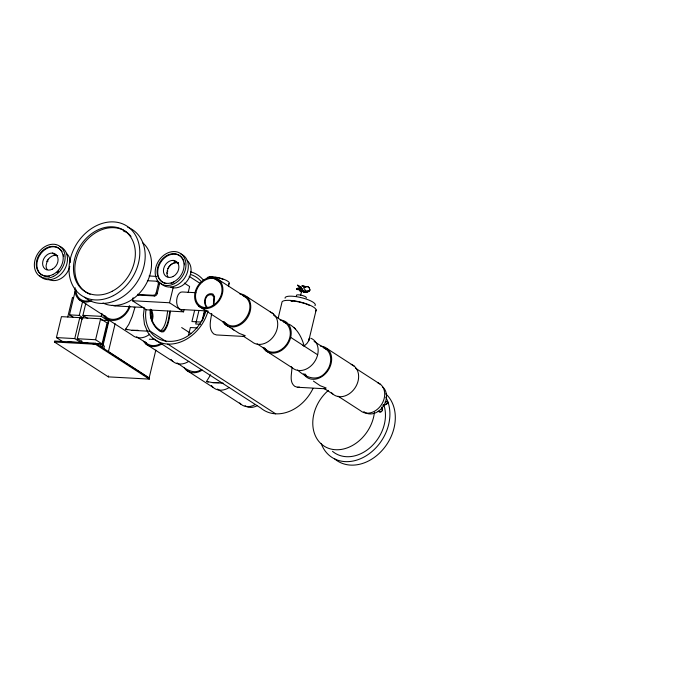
<?xml version="1.0" encoding="UTF-8"?>
<svg xmlns="http://www.w3.org/2000/svg" width="687" height="687" viewBox="0 0 687 687"><rect width="100%" height="100%" fill="white"/><g stroke="black" fill="none" stroke-linecap="round" stroke-linejoin="round"><path stroke-width="1.03" d="M150.341 309.202C149.07 317.978 153.527 328.206 161.711 331.958L163.721 331.701C168.676 326.325 169.234 318.107 170.445 311.134M150.874 309.708C149.757 317.875 153.751 327.459 161.454 330.902L163.343 330.662C168.152 325.672 168.676 317.901 169.801 311.314M213.374 304.873L213.803 297.282L212.369 295.015C205.456 292.774 203.026 303.225 207.276 307.355M213.915 305.217L214.576 296.629L212.953 294.062C205.001 291.503 202.098 303.319 207.156 308.042M378.185 411.195L378.185 411.17A3.246 3.134 4 0 0 378.932 411.599A3.487 3.366 4 0 0 380.392 411.865A2.25 2.173 4 0 0 381.525 411.47L381.62 411.401M378.932 411.599L378.932 411.625A3.487 3.366 4 0 0 380.383 411.899A2.25 2.173 4 0 0 381.534 411.436A1.949 1.881 4 0 0 382.247 410.388L382.247 410.354A6.32 6.106 4 0 0 382.118 408.567A9.275 8.965 4 0 1 381.774 407.056M382.109 408.602L382.118 408.567A6.32 6.106 4 0 1 382.247 410.388M167.671 311.202C166.537 317.798 166.065 325.638 161.059 330.541L159.169 330.782M291.906 368.447C291.7 374.363 289.201 381.912 294.646 386.274L297.359 387.253L324.899 388.765L326.145 387.992L320.151 385.69L313.418 381.079M144.304 307.913L143.385 315.316L144.468 324.298L147.731 332.139A38.841 30.468 -57.1 0 0 179.822 342.272A38.841 30.468 -57.1 0 0 208.024 311.194M167.929 276.818A9.06 7.11 -57.1 0 1 166.915 272.894L167.971 268.48A9.06 7.11 -57.1 0 1 178.56 262.958A9.06 7.11 -57.1 0 0 169.191 266.547L167.946 268.557M302.727 345.295L304.161 346.076L307.072 343.294L308.789 340.649L309.21 338.322M54.436 341.997L54.668 341.027L95.596 343.26L149.534 378.133L149.302 379.104L108.366 376.871L54.436 341.997L95.364 344.239L149.302 379.104M62.895 341.774L56.42 337.583L61.452 316.647L100.62 318.785L107.095 322.967L102.062 343.912L95.596 339.73L77.262 338.725L82.285 317.78M67.764 316.973L72.461 297.394L73.002 297.737M73.251 317.308L69.473 314.869L75.089 291.494M83.548 315.814L83.058 317.849L79.28 315.402L82.698 301.172M81.701 340.778L81.229 342.77L74.754 338.588L79.786 317.643L82.208 319.215M87.773 318.485L82.921 315.35L85.789 303.379M95.596 339.73L100.62 318.785M101.616 320.202L107.722 320.537L101.255 316.355L101.968 313.358M95.364 344.239L95.596 343.26M100.585 346.488L101.169 344.05L92.771 343.594M101.934 347.356L108.692 319.215M102.475 347.708L109.242 319.532M103.823 348.584L104.407 346.145L103.059 345.269M155.829 350.095L149.105 378.108L108.383 351.787L115.115 323.766M108.366 376.871L108.606 375.901M184.03 309.803L183.549 311.829L146.451 309.803L132.428 300.734L133.158 297.694M137.494 294.397A2.593 2.035 -57.1 0 0 137.761 294.431L153.416 295.29A2.593 2.035 -57.1 0 0 156.138 292.971L158.345 283.774A2.593 2.035 -57.1 0 0 156.799 281.223L147.404 280.717M137.46 294.311A2.593 2.035 -57.1 0 0 138.8 295.101L154.455 295.96A2.593 2.035 -57.1 0 0 157.168 293.641L159.375 284.444A2.593 2.035 -57.1 0 0 157.83 281.893L156.799 281.223M183.549 311.829L169.526 302.761L173.176 287.57M188.169 292.585L189.629 286.505L184.365 283.104M188.461 335.496L190.376 327.519L197.504 327.914M194.619 310.378L191.931 321.559L200.759 322.048M198.929 310.576L195.709 324.006L200.613 324.273M201.978 321.087L204.666 309.897M202.845 319.455L205.07 310.18M228.453 286.651L229.209 283.525M278.201 318.012L281.885 302.666A17.604 4.466 13.5 0 1 300.571 302.1A17.604 4.466 13.5 0 1 315.754 311.065M300.588 295.384L301.756 290.515M308.789 340.649L316.157 309.966M211.725 313.461C210.763 320.039 207.955 328.833 213.743 333.968L216.448 334.947L243.997 336.458L245.242 335.685L239.248 333.384L225.035 324.358M57.734 255.633A9.06 7.11 -57.1 0 0 47.145 261.163L46.089 265.577A9.06 7.11 -57.1 0 0 47.102 269.502M129.396 305.621C127.104 315.093 114.969 323.68 106.047 316.999L79.082 299.566M304.753 286.814L303.998 286.316M151.861 320.872C153.794 317.403 152.961 313.143 151.406 309.691M210.591 374.827L206.521 381.457L208.195 382.101M48.365 259.231L47.12 261.24L47.755 261.653M303.448 287.733L304.453 287.458A9.275 5.968 38.4 0 0 305.801 286.865A6.32 4.07 38.4 0 1 307.089 286.505A1.949 1.254 38.4 0 1 308.162 286.857L308.265 286.926A2.25 1.443 38.4 0 1 309.15 287.759A3.487 2.241 38.4 0 1 309.605 289.012A3.246 2.087 38.4 0 1 309.554 290.069A3.924 2.525 38.4 0 1 309.038 290.695L309.09 290.635A3.924 2.525 38.4 0 0 309.605 290.008A3.246 2.087 38.4 0 0 309.657 288.944L309.605 289.012M304.453 287.458L304.401 287.527A9.275 5.968 38.4 0 0 305.749 286.934A6.32 4.07 38.4 0 1 307.037 286.573A1.949 1.254 38.4 0 1 308.214 286.986A2.25 1.443 38.4 0 1 309.098 287.827L309.15 287.759M304.049 288.454L305.784 290.859A2.241 1.443 38.4 0 0 306.72 291.176L307.08 291.159A2.748 1.769 38.4 0 0 308.042 291.116L308.137 291.082A8.347 5.367 38.4 0 0 308.824 290.79A8.527 5.487 38.4 0 0 309.09 290.635M305.801 286.865L305.749 286.934A2.018 0.515 13.5 0 0 305.595 286.737L304.976 286.385A2.018 0.515 13.5 0 0 303.019 285.878L302.211 285.861A2.018 0.515 13.5 0 0 301.954 286.324M305.346 290.601L305.784 290.859M307.08 291.159L307.029 291.228A2.748 1.769 38.4 0 0 307.991 291.185L308.137 291.082M127.293 329.794L125.618 329.15L128.821 324.367L132.222 316.424L134.927 307.458L134.068 307.407M298.132 285.775L297.926 285.569M298.922 286.032L298.991 285.947A9.275 0.919 40.1 0 0 300.494 287.08L301.456 287.776L300.425 287.166A9.275 0.919 40.1 0 1 298.922 286.032A6.32 0.627 40.1 0 0 297.686 285.131L297.686 285.131M300.004 287.415L299.154 286.702M300.253 287.75L300.399 287.733A8.527 0.85 40.1 0 0 300.708 287.965L300.734 287.99A8.347 0.833 40.1 0 0 301.49 288.557L302.838 289.33L301.61 288.78M300.331 287.819A8.527 0.85 40.1 0 0 300.631 288.051L300.666 288.076A8.347 0.833 40.1 0 0 301.421 288.643L301.49 288.557M150.419 317.901L152.128 316.733M308.849 290.773L308.772 290.859A8.347 5.367 38.4 0 1 308.085 291.151M200.595 370.053C191.991 375.188 183.884 367.253 177.066 362.908M115.794 305.681L112.247 305.337M384.437 404.926A8.347 4.302 -21.3 0 1 383.415 405.141L383.252 405.072A2.748 1.417 -21.3 0 1 383.002 405.107M297.617 289.579L297.694 289.485A2.748 0.601 -5.8 0 0 298.63 289.57L298.948 289.57A2.233 0.489 -5.8 0 0 299.97 289.536L300.485 289.596L299.979 289.648A2.233 0.489 -5.8 0 1 298.957 289.682L298.639 289.674A2.748 0.601 -5.8 0 1 297.703 289.596L297.617 289.579A8.347 1.829 -5.8 0 1 297.042 289.433L297.024 289.425A8.527 1.872 -5.8 0 1 296.827 289.364A3.924 0.859 -5.8 0 1 296.526 289.124L296.509 289.012A3.246 0.713 -5.8 0 1 296.801 288.66A3.487 0.764 -5.8 0 1 297.677 288.317A2.25 0.489 -5.8 0 1 298.811 288.111L299.781 288.162M296.801 288.66L296.81 288.772A3.487 0.764 -5.8 0 1 297.686 288.428A2.25 0.489 -5.8 0 1 298.828 288.222L299.669 288.162M297.359 387.253L299.498 387.125M302.211 285.861L303.019 285.878M125.618 329.15L131.878 330.327L137.984 330.292M206.521 381.457L212.781 382.633L218.887 382.599M302.194 290.841C301.043 291.795 306.368 292.078 301.069 290.197M149.105 275.985L156.524 276.397M300.15 291.082L301.799 291.176M195.932 292.714L182.356 291.975A8.802 4.981 -86.9 0 0 176.679 300.021A8.802 4.981 -86.9 0 0 180.887 309.502L207.878 310.979M132.428 300.734L169.526 302.761M113.699 305.835L143.798 307.475M82.921 315.35L101.255 316.355M69.473 314.869L79.28 315.402M131.878 330.327L150.316 331.28L166.469 341.714M149.319 339.206L155.58 339.55M56.42 337.583L74.754 338.588M67.987 342.049L76.137 342.495M80.714 342.744L88.056 343.148M92.9 343.414L102.749 343.947M68.64 342.272L71.783 342.444M81.229 342.959L84.381 343.131M92.728 343.723L94.78 343.835M212.781 382.633L223.378 383.209M304.255 291.992L304.152 291.975A2.748 1.434 -18.1 0 1 303.414 291.623L303.448 291.709A2.748 1.434 -18.1 0 0 304.178 292.061L304.255 291.992A8.347 4.362 -18.1 0 0 305.122 292.121L305.183 292.215A8.527 4.457 -18.1 0 0 305.543 292.25A3.924 2.052 -18.1 0 0 306.711 292.164A3.246 1.7 -18.1 0 0 308.12 291.7A3.487 1.821 -18.1 0 0 309.287 290.97A2.25 1.176 -18.1 0 0 309.743 290.249L309.725 290.094A2.25 1.176 -18.1 0 1 309.262 290.884A3.487 1.821 -18.1 0 1 308.094 291.614A3.246 1.7 -18.1 0 1 306.685 292.069L306.711 292.164M303.92 286.616L304.384 286.788M324.899 388.765L324.006 388.344L332.912 394.098M242.872 295.547C261.756 304.916 238.252 337.721 223.996 321.559M283.327 321.705C289.339 324.152 291.314 331.435 289.828 337.308A16.574 13.001 -57.1 0 1 278.398 351.074A16.574 13.001 -57.1 0 1 264.366 347.785M323.783 347.854C332.869 351.83 332.096 364.471 326.574 371.16C318.467 382.461 306.282 378.099 297.583 370.027M289.201 324.255C297.316 328.618 301.868 337.472 304.161 346.076M303.182 291.571L304.229 292.241M246.418 296.466L273.392 313.899M327.321 348.773L354.294 366.205M218.827 279.849A16.574 13.001 -57.1 0 1 212.343 306.849A16.574 13.001 -57.1 0 1 195.117 292.233A16.574 13.001 -57.1 0 1 218.827 279.849L245.791 297.282M273.658 315.299L286.247 323.44M314.114 341.456L326.694 349.589M355.462 368.189L380.632 384.462M212.506 277.385L220.596 282.623M209.844 276.792L212.274 278.364M173.21 260.39L176.679 262.64M290.678 337.36L317.643 354.793M189.123 276.294L200.552 283.679M167.19 270.669L167.817 271.125M166.915 272.894L167.551 273.306M198.698 306.101L227.328 324.608M257.127 343.878L266.118 349.692M338.03 396.184L360.503 410.714A16.574 13.001 -57.1 0 0 381.74 404.239A16.574 13.001 -57.1 0 0 377.713 382.728M243.104 336.037L252.009 341.791A17.604 13.817 -57.1 0 0 274.568 334.913A17.604 13.817 -57.1 0 0 270.292 312.053M265.491 350.507L292.456 367.949M158.345 283.774L159.375 284.444M156.138 292.971L157.168 293.641M153.416 295.29L154.455 295.96M137.761 294.431L138.8 295.101M181.677 327.562L190.849 333.496M52.384 253.074L56.566 255.779M152.411 319.266L151.87 318.914L152.076 314.663L150.754 310.275M47.145 261.163L47.781 261.575M167.774 344.075L275.65 413.823M152.961 338.305L260.837 408.052A38.841 30.468 -57.1 0 0 313.032 388.43M136.619 336.759L146.503 343.148M217.521 389.065L240.888 404.179M105.42 317.815L132.393 335.256A17.604 13.817 -57.1 0 0 149.835 334.14M145.876 343.972L172.841 361.405M186.323 370.121L213.296 387.562M101.169 344.05L102.518 344.926M77.262 338.725L83.728 342.907M300.245 287.604L299.772 287.364M232.515 328.772L233.941 330.112M293.856 327.381L295.384 328.875M297.995 285.792L297.565 285.199M387.734 402.032L387.7 401.947A1.949 1.005 -21.3 0 0 386.875 401.62A6.32 3.263 -21.3 0 0 385.158 401.869L385.192 401.955A6.32 3.263 -21.3 0 1 386.91 401.706A1.949 1.005 -21.3 0 1 387.691 401.981L387.734 402.032A2.25 1.159 -21.3 0 1 387.829 402.668A3.487 1.795 -21.3 0 1 387.176 403.561A3.246 1.675 -21.3 0 1 386.051 404.351A3.924 2.018 -21.3 0 1 384.875 404.815A8.527 4.397 -21.3 0 1 384.48 404.918L384.402 404.841A8.347 4.302 -21.3 0 1 383.38 405.047L383.415 405.141M304.899 373.865L306.574 375.841M104.939 315.685L106.047 316.999M387.829 402.668L387.794 402.582A3.487 1.795 -21.3 0 1 387.142 403.467A3.246 1.675 -21.3 0 1 386.017 404.265A3.924 2.018 -21.3 0 1 384.84 404.729L384.875 404.815M305.543 292.25L305.509 292.155A8.527 4.457 -18.1 0 1 305.157 292.13M296.509 289.012A3.924 0.859 -5.8 0 0 296.818 289.253L296.827 289.364M190.402 274.431A36.248 28.442 -57.1 0 1 201.806 282.228M206.143 310.163A36.248 28.442 -57.1 0 1 191.862 332.809C180.252 343.698 158.688 345.552 149.654 330.499A36.248 28.442 -57.1 0 1 145.953 309.88M190.411 271.786A38.841 30.468 -57.1 0 1 203.618 280.425M160.148 343.895A16.574 13.001 -57.1 0 1 145.292 341.937M89.07 300.734A15.535 12.186 -57.1 0 1 75.879 289.545M91.826 300.743A16.574 13.001 -57.1 0 1 75.132 287.733M254.533 404.918A16.574 13.001 -57.1 0 1 239.677 402.96M130.118 306.393A17.604 13.817 -57.1 0 1 117.202 319.747A17.604 13.817 -57.1 0 1 103.05 315.024M188.839 361.328A17.604 13.817 -57.1 0 1 170.986 359.387M161.866 343.886A17.604 13.817 -57.1 0 1 143.506 341.173M202.321 370.044A17.604 13.817 -57.1 0 1 183.953 367.33M229.286 387.477A17.604 13.817 -57.1 0 1 211.433 385.536M351.194 364.359A17.604 13.817 -57.1 0 1 354.844 388.189A17.604 13.817 -57.1 0 1 331.623 392.809M320.606 346.154A17.604 13.817 -57.1 0 1 328.506 369.786A17.604 13.817 -57.1 0 1 303.568 373.865M310.739 338.21A17.604 13.817 -57.1 0 1 314.388 362.032A17.604 13.817 -57.1 0 1 291.168 366.652M280.159 320.005A17.604 13.817 -57.1 0 1 288.051 343.637A17.604 13.817 -57.1 0 1 263.121 347.716M291.297 300.794A16.574 4.208 13.5 0 1 298.373 301.859M299.206 302.04A16.574 4.208 13.5 0 1 305.578 303.834M306.522 304.169A16.574 4.208 13.5 0 1 309.167 305.234M239.703 293.847A17.604 13.817 -57.1 0 1 247.603 317.48A17.604 13.817 -57.1 0 1 222.665 321.559M290.927 301.086A15.535 3.942 13.5 0 1 292.671 301.224M309.725 290.094A1.949 1.022 -18.1 0 0 309.485 289.57A1.949 1.022 -18.1 0 1 309.743 290.249M300.099 288.059A6.32 1.391 -5.8 0 1 301.25 288.274M301.997 291.846A3.031 0.773 13.5 0 1 300.159 290.24A3.031 0.773 13.5 0 1 305.002 291.271A3.031 0.773 13.5 0 1 303.525 292.173M296.818 289.253A8.527 1.872 -5.8 0 0 297.007 289.313L297.033 289.321A8.347 1.829 -5.8 0 0 297.608 289.467M383.286 405.158A2.748 1.417 -21.3 0 1 383.037 405.193M49.387 276.286A15.767 12.375 -57.1 0 1 38.944 256.62A15.767 12.375 -57.1 0 1 62.036 251.614M63.359 254.8A15.767 12.375 -57.1 0 1 63.693 256.577M58.472 271.193A15.767 12.375 -57.1 0 1 57.004 272.584M66.364 253.28A15.767 12.375 -57.1 0 1 70.254 262.614M69.773 266.479A15.767 12.375 -57.1 0 1 48.537 279.205M59.881 246.556A18.042 14.152 -57.1 0 1 63.616 270.97A18.042 14.152 -57.1 0 1 39.82 275.702M165.936 283.533A15.767 12.375 -57.1 0 1 160.81 262.151A15.767 12.375 -57.1 0 1 182.399 258.235M182.862 258.93A15.767 12.375 -57.1 0 1 183.936 261.275M184.382 262.992A15.767 12.375 -57.1 0 1 184.597 264.83M173.717 282.529A15.767 12.375 -57.1 0 1 171.08 283.43M187.19 260.596A15.767 12.375 -57.1 0 1 188.247 279.42A15.767 12.375 -57.1 0 1 170.814 287.235M180.698 253.872A18.042 14.152 -57.1 0 1 184.442 278.287A18.042 14.152 -57.1 0 1 160.646 283.027M285.071 298.227A15.535 3.942 13.5 0 1 301.559 297.72A15.535 3.942 13.5 0 1 314.955 305.638M296.544 295.899A5.178 1.314 13.5 0 1 301.155 295.178A5.178 1.314 13.5 0 1 306.282 297.969M257.007 405.802A15.535 12.186 -57.1 0 1 245.061 405.742M382.702 387.03A15.535 12.186 -57.1 0 1 382.59 407.245A15.535 12.186 -57.1 0 1 363.835 411.633M207.208 278.433A11.396 2.894 13.5 0 1 220.003 278.063A11.396 2.894 13.5 0 1 228.385 284.083M210.832 277.11A10.357 2.628 13.5 0 1 212.858 277.11M215.246 277.35A10.357 2.628 13.5 0 1 217.839 277.814M218.724 278.012A10.357 2.628 13.5 0 1 220.467 278.467M221.317 278.716A10.357 2.628 13.5 0 1 222.94 279.257M374.441 412.303A36.248 28.442 -57.1 0 1 326.565 447.486A36.248 28.442 -57.1 0 1 328.412 390.371M383.878 405.029A36.248 28.442 -57.1 0 1 370.697 447.108A36.248 28.442 -57.1 0 1 332.499 451.316M385.768 397.189A41.478 32.538 -57.1 0 1 368.816 454.03A41.478 32.538 -57.1 0 1 321.164 443.441M385.793 393.866A41.478 32.538 -57.1 0 1 384.428 447.684A41.478 32.538 -57.1 0 1 334.724 458.942M90.126 294.285A36.248 28.442 -57.1 0 1 82.947 244.744A36.248 28.442 -57.1 0 1 131.019 236.457M127.679 227.199A41.478 32.538 -57.1 0 1 137.761 281.043A41.478 32.538 -57.1 0 1 84.613 297.239M123.66 231.27A36.248 28.442 -57.1 0 1 125.429 231.88M142.595 242.657A36.248 28.442 -57.1 0 1 144.304 287.063A36.248 28.442 -57.1 0 1 103.007 303.01M212.12 305.981A15.535 12.186 -57.1 0 0 218.2 280.674A15.535 12.186 -57.1 0 0 195.975 292.276A15.535 12.186 -57.1 0 0 212.12 305.981M53.646 276.32A18.042 14.152 -57.1 0 0 60.705 246.934A18.042 14.152 -57.1 0 0 34.9 260.407A18.042 14.152 -57.1 0 0 53.646 276.32M52.298 269.184A9.06 7.11 -57.1 0 0 55.845 254.422A9.06 7.11 -57.1 0 0 42.877 261.189A9.06 7.11 -57.1 0 0 52.298 269.184M53.157 274.422A15.767 12.375 -57.1 0 0 59.322 248.728A15.767 12.375 -57.1 0 0 36.772 260.51A15.767 12.375 -57.1 0 0 53.157 274.422M174.472 283.637A18.042 14.152 -57.1 0 0 181.531 254.25A18.042 14.152 -57.1 0 0 155.717 267.724A18.042 14.152 -57.1 0 0 174.472 283.637M173.115 276.5A9.06 7.11 -57.1 0 0 176.662 261.738A9.06 7.11 -57.1 0 0 163.695 268.514A9.06 7.11 -57.1 0 0 173.115 276.5M173.983 281.739A15.767 12.375 -57.1 0 0 180.149 256.045A15.767 12.375 -57.1 0 0 157.589 267.827A15.767 12.375 -57.1 0 0 173.983 281.739M113.372 295.625A41.478 32.538 -57.1 0 0 129.585 228.058A41.478 32.538 -57.1 0 0 70.263 259.042A41.478 32.538 -57.1 0 0 113.372 295.625M112.239 291.245A36.248 28.442 -57.1 0 0 126.417 232.197A36.248 28.442 -57.1 0 0 74.565 259.274A36.248 28.442 -57.1 0 0 112.239 291.245"/></g></svg>
